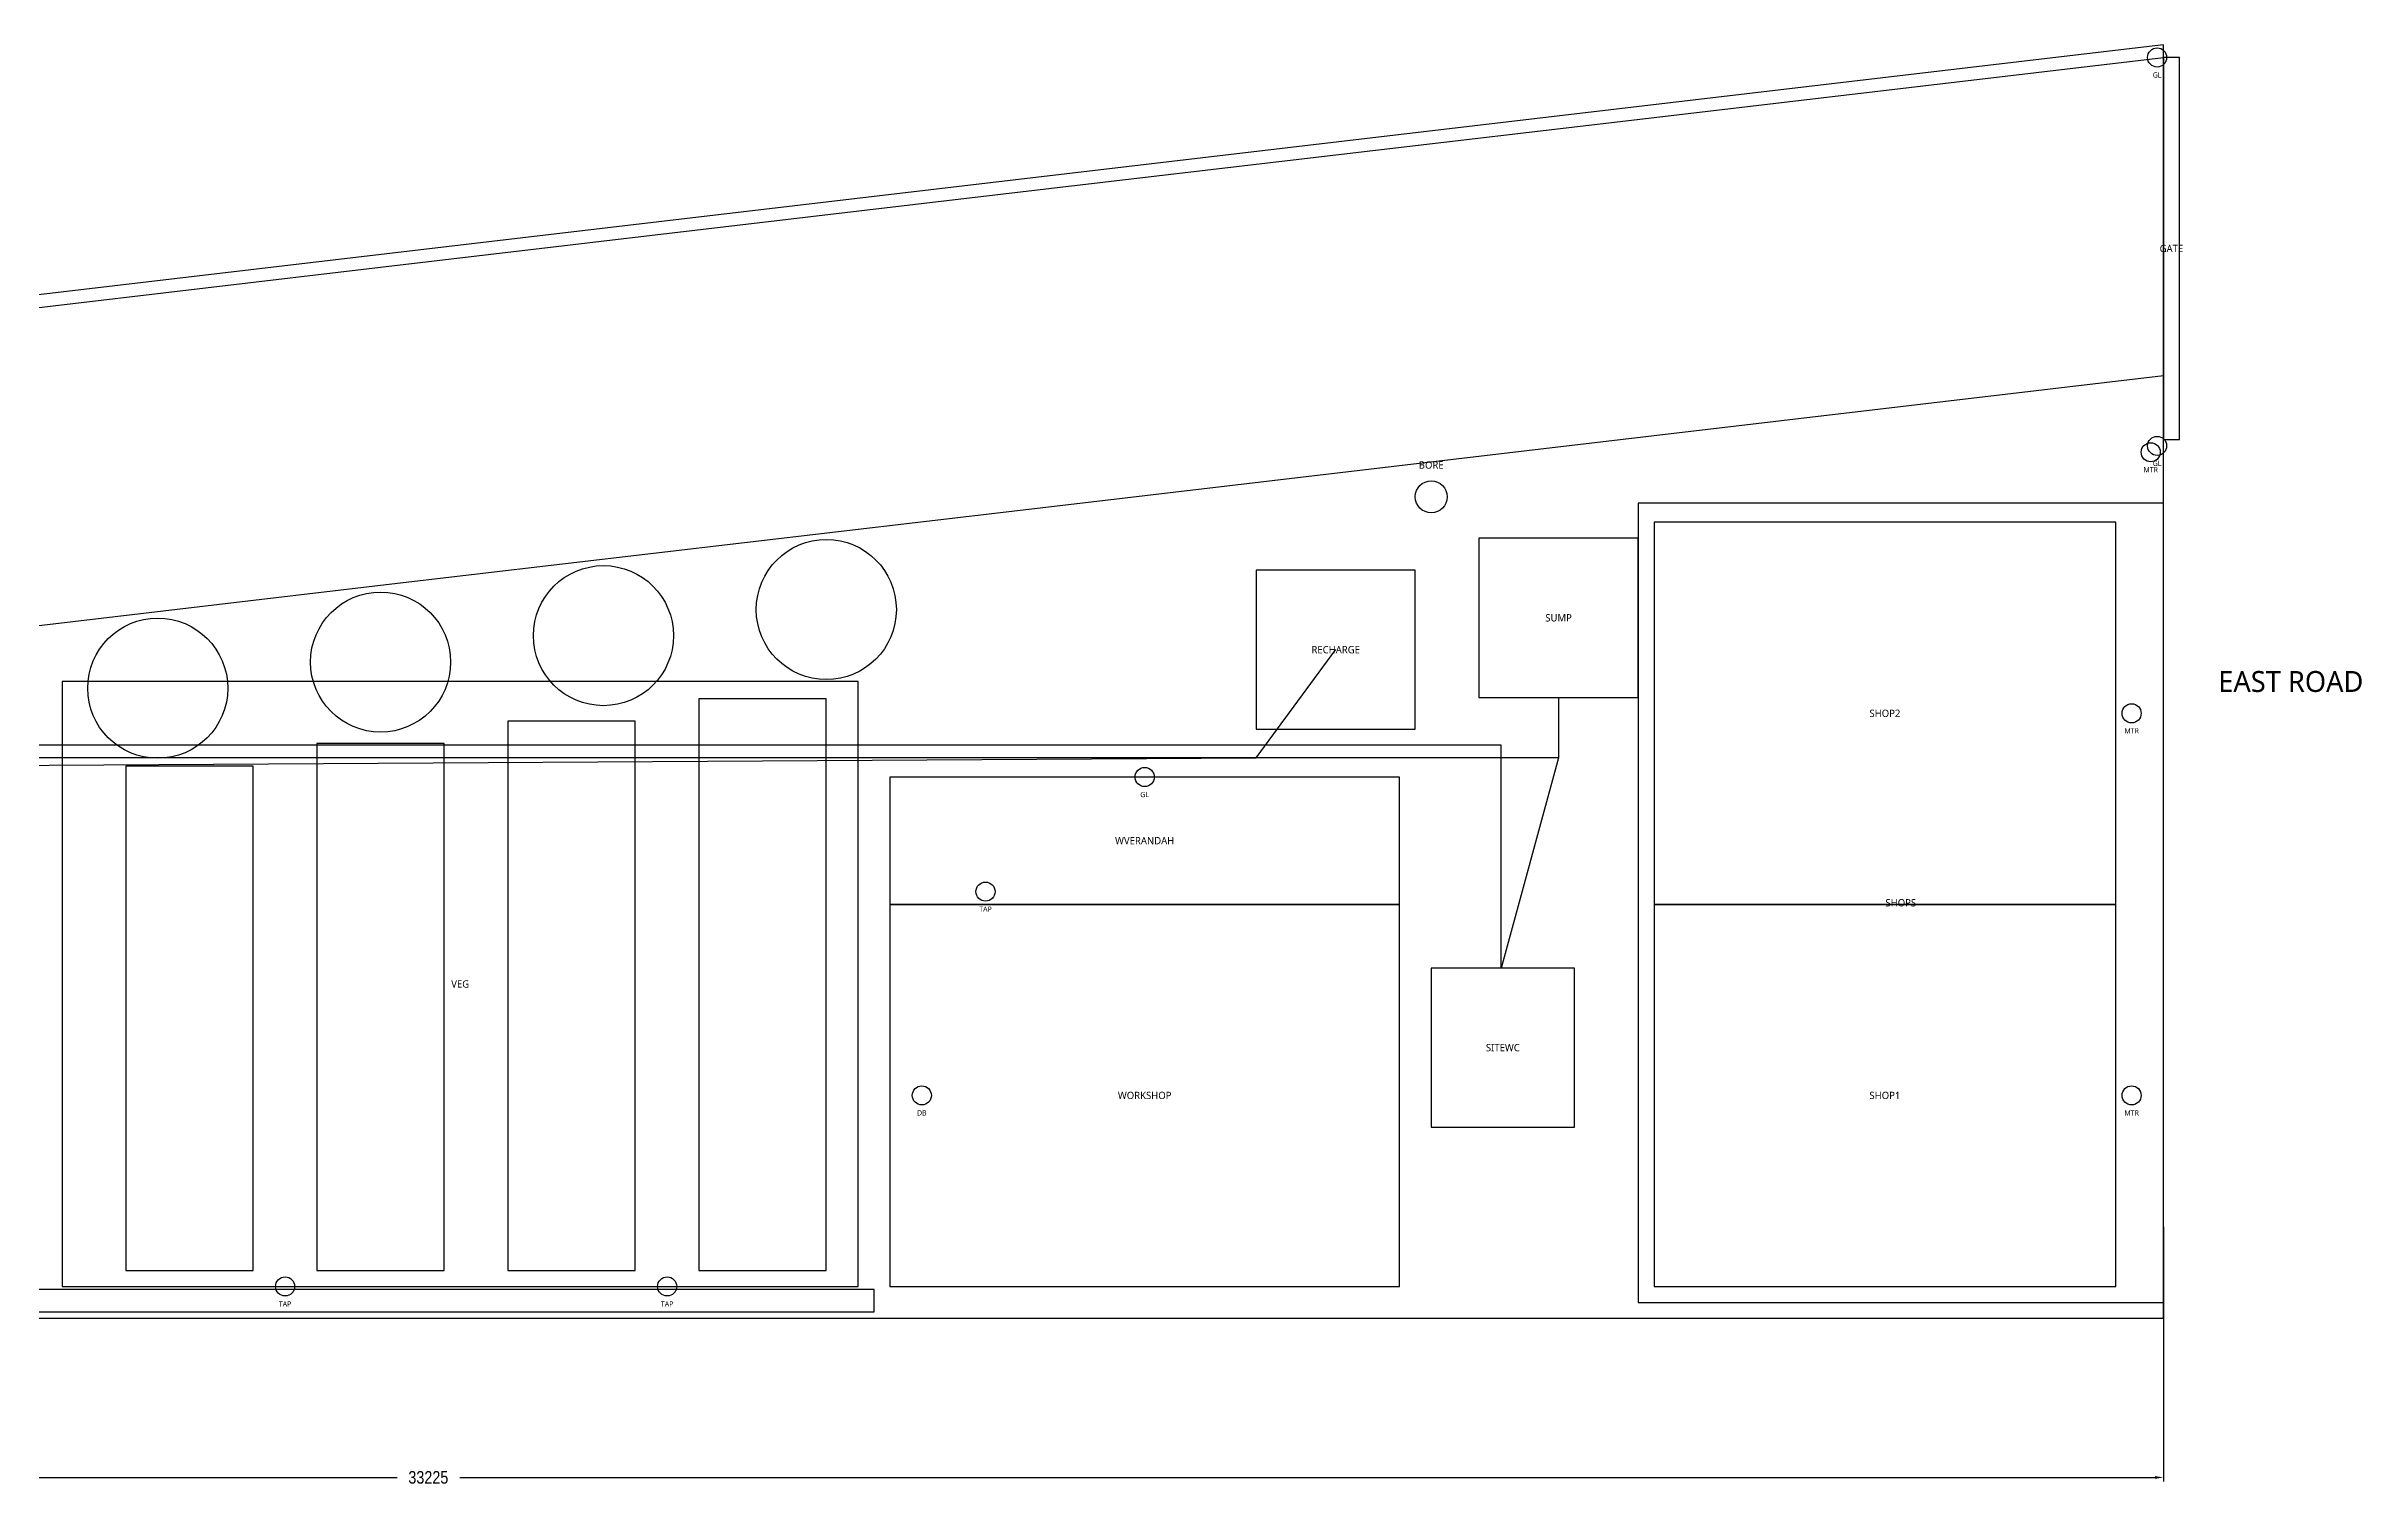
# Model space of a CAD drawing. Header units: millimetres. Extents: x 1402 to 55543, y -1603 to 24384.
# Drawn here: x 33376 to 55543, y -1603 to 12177 of the extents above; entities that cross this region are included whole.
import ezdxf
from ezdxf.enums import TextEntityAlignment as Align

# ---------------------------------------------------------------- set-up
doc = ezdxf.new("R2010")
doc.units = ezdxf.units.MM
for name, color, linetype in [('A-ANNO-DIMS', 1, 'Continuous'), ('A-ANNO-TEXT', 7, 'Continuous'), ('A-SITE', 8, 'Continuous'), ('C-PROP', 1, 'Continuous'), ('E-LITE', 2, 'Continuous'), ('E-POWR', 1, 'Continuous'), ('L-PLNT', 94, 'Continuous'), ('P-DOMW', 5, 'Continuous'), ('P-FIXT', 4, 'Continuous'), ('P-SANR', 34, 'Continuous'), ('P-STRM', 140, 'Continuous')]:
    doc.layers.add(name, color=color, linetype=linetype)
doc.styles.add('OpenSans', font='OpenSans-Regular.ttf')
doc.styles.add('OpenSansCondensed-Light', font='OpenSansCondensed-Light.ttf')
doc.dimstyles.get("Standard").update_dxf_attribs({"dimtxt": 2.5, "dimasz": 2.5, "dimexe": 1.25, "dimexo": 0.625, "dimtad": 1, "dimcen": 2.5, "dimazin": 3, "dimtfac": 1, "dimtmove": 0, "dimatfit": 3})

# ---------------------------------------------------------------- blocks, each defined once
blk = doc.blocks.new('_CLOSEDFILLED')
at = {"color": 0, "linetype": 'BYBLOCK'}
blk.add_solid([(-1, 0.16), (0, 0), (-1, -0.16)], dxfattribs=at)
blk = doc.blocks.new('*D15')
for p, q in [((20421.6, 874.4), (20421.6, -1564)), ((53644.8, 874.4), (53644.8, -1564)), ((20501.6, -1524), (36733.2, -1524)), ((37333.2, -1524), (53564.8, -1524))]:
    blk.add_line(p, q)
at = {"layer": 'Defpoints'}
for p in [(20421.6, 914.4), (53644.8, 914.4), (20421.6, -1524)]:
    blk.add_point(p, dxfattribs=at)
at = {"layer": 'A-ANNO-DIMS', "xscale": 80, "yscale": 80, "rotation": 180}
blk.add_blockref('_CLOSEDFILLED', (20421.6, -1524), dxfattribs=at)
at = {"layer": 'A-ANNO-DIMS', "xscale": 80, "yscale": 80}
blk.add_blockref('_CLOSEDFILLED', (53644.8, -1524), dxfattribs=at)
at = {"layer": 'A-ANNO-DIMS', "insert": (37033.2, -1524), "char_height": 120, "attachment_point": 5, "style": 'OpenSansCondensed-Light'}
blk.add_mtext('33225', dxfattribs=at)

msp = doc.modelspace()

# ---------------------------------------------------------------- linework, layer by layer
at = {"layer": 'A-SITE'}
for points in [[(33223.2, 9667.539), (36576, 10061.986), (42672, 10779.162), (48768, 11496.339), (53644.8, 12070.08), (53644.8, 9022.08), (48768, 8448.339), (42672, 7731.162), (36576, 7013.986), (33223.2, 6619.539)], [(53644.8, 8412.48), (53797.2, 8412.48), (53797.2, 12070.08), (53644.8, 12070.08)], [(48615.6, 152.4), (53644.8, 152.4), (53644.8, 7802.88), (48615.6, 7802.88)], [(48768, 3962.4), (53187.6, 3962.4), (53187.6, 7620), (48768, 7620)], [(47091.6, 5943.6), (48615.6, 5943.6), (48615.6, 7467.6), (47091.6, 7467.6)], [(44958, 5638.8), (46482, 5638.8), (46482, 7162.8), (44958, 7162.8)], [(33528, 304.8), (41148, 304.8), (41148, 6096), (33528, 6096)], [(41452.8, 3962.4), (46329.6, 3962.4), (46329.6, 5181.6), (41452.8, 5181.6)], [(41452.8, 304.8), (46329.6, 304.8), (46329.6, 3962.4), (41452.8, 3962.4)], [(48768, 304.8), (53187.6, 304.8), (53187.6, 3962.4), (48768, 3962.4)], [(46634.4, 1828.8), (48006, 1828.8), (48006, 3352.8), (46634.4, 3352.8)], [(21183.6, 60.96), (41300.4, 60.96), (41300.4, 274.32), (21183.6, 274.32)]]:
    msp.add_lwpolyline(points, close=True, dxfattribs=at)
msp.add_circle((46634.4, 7863.84), 152.4, dxfattribs=at)
at = {"layer": 'C-PROP'}
msp.add_lwpolyline([(1828.8, 0), (53644.8, 0), (53644.8, 12192), (27736.8, 9144), (1828.8, 8229.6)], close=True, dxfattribs=at)
at = {"layer": 'E-LITE'}
for centre in [(53583.84, 12070.08), (53583.84, 8351.52), (43891.2, 5181.6)]:
    msp.add_circle(centre, 91.44, dxfattribs=at)
at = {"layer": 'E-POWR'}
for centre in [(53522.88, 8290.56), (53340, 5791.2), (41757.6, 2133.6), (53340, 2133.6)]:
    msp.add_circle(centre, 91.44, dxfattribs=at)
at = {"layer": 'L-PLNT'}
for points in [[(39624, 457.2), (40843.2, 457.2), (40843.2, 5931.408), (39624, 5931.408)], [(37795.2, 457.2), (39014.4, 457.2), (39014.4, 5715), (37795.2, 5715)], [(35966.4, 457.2), (37185.6, 457.2), (37185.6, 5501.64), (35966.4, 5501.64)], [(34137.6, 457.2), (35356.8, 457.2), (35356.8, 5285.232), (34137.6, 5285.232)]]:
    msp.add_lwpolyline(points, close=True, dxfattribs=at)
for centre in [(40843.2, 6784.848), (38709.6, 6534.912), (36576, 6281.928), (34442.4, 6031.992)]:
    msp.add_circle(centre, 670.56, dxfattribs=at)
at = {"layer": 'P-DOMW'}
for points in [[(47853.6, 5943.6), (47853.6, 5364.48), (25603.2, 5364.48), (20787.36, 4145.28), (20787.36, 701.04), (12893.04, 701.04), (12893.04, 914.4)], [(47853.6, 5364.48), (47304.96, 3352.8)]]:
    msp.add_lwpolyline(points, dxfattribs=at)
at = {"layer": 'P-FIXT'}
for centre in [(42367.2, 4084.32), (35661.6, 304.8), (39319.2, 304.8)]:
    msp.add_circle(centre, 91.44, dxfattribs=at)
at = {"layer": 'P-SANR'}
msp.add_lwpolyline([(47304.96, 3352.8), (47304.96, 5486.4), (28041.6, 5486.4), (28041.6, 7772.4), (27432, 7772.4)], dxfattribs=at)
at = {"layer": 'P-STRM'}
msp.add_lwpolyline([(3657.6, 121.92), (20878.8, 121.92), (20878.8, 3413.76), (24993.6, 5242.56), (44958, 5364.48), (45720, 6400.8)], dxfattribs=at)

# ---------------------------------------------------------------- texts
at = {"layer": 'A-ANNO-TEXT', "style": 'OpenSans'}
for s, height, p in [('GATE', 70, (53721, 10241.28)), ('BORE', 70, (46634.4, 8168.64)), ('SUMP', 70, (47853.6, 6705.6)), ('RECHARGE', 70, (45720, 6400.8)), ('EAST ROAD', 200, (54864, 6096)), ('SHOP2', 70, (50977.8, 5791.2)), ('WVERANDAH', 70, (43891.2, 4572)), ('SHOPS', 70, (51130.2, 3977.64)), ('VEG', 70, (37338, 3200.4)), ('SITEWC', 70, (47320.2, 2590.8)), ('WORKSHOP', 70, (43891.2, 2133.6)), ('SHOP1', 70, (50977.8, 2133.6))]:
    msp.add_text(s, height=height, dxfattribs=at).set_placement(p, align=Align.MIDDLE_CENTER)
at = {"layer": 'E-LITE', "style": 'OpenSans'}
for p in [(53583.84, 11902.44), (53583.84, 8183.88), (43891.2, 5013.96)]:
    msp.add_text('GL', height=50, dxfattribs=at).set_placement(p, align=Align.MIDDLE_CENTER)
at = {"layer": 'E-POWR', "style": 'OpenSans'}
for s, p in [('MTR', (53522.88, 8122.92)), ('MTR', (53340, 5623.56)), ('DB', (41757.6, 1965.96)), ('MTR', (53340, 1965.96))]:
    msp.add_text(s, height=50, dxfattribs=at).set_placement(p, align=Align.MIDDLE_CENTER)
at = {"layer": 'P-FIXT', "style": 'OpenSans'}
for p in [(42367.2, 3916.68), (35661.6, 137.16), (39319.2, 137.16)]:
    msp.add_text('TAP', height=50, dxfattribs=at).set_placement(p, align=Align.MIDDLE_CENTER)

# ---------------------------------------------------------------- dimensions: what is measured, and where the dimension line sits
at = {"layer": 'A-ANNO-DIMS'}
dim = msp.add_linear_dim(base=(20421.6, -1524), p1=(20421.6, 914.4), p2=(53644.8, 914.4), dimstyle='Standard', override={"dimtxt": 120, "dimasz": 80, "dimexe": 40, "dimexo": 40, "dimdec": 0, "dimrnd": 5}, dxfattribs=at)
dim.commit()
dim.dimension.update_dxf_attribs({"geometry": '*D15', "text_midpoint": (37033.2, -1524)})

doc.saveas('drawing.dxf')
